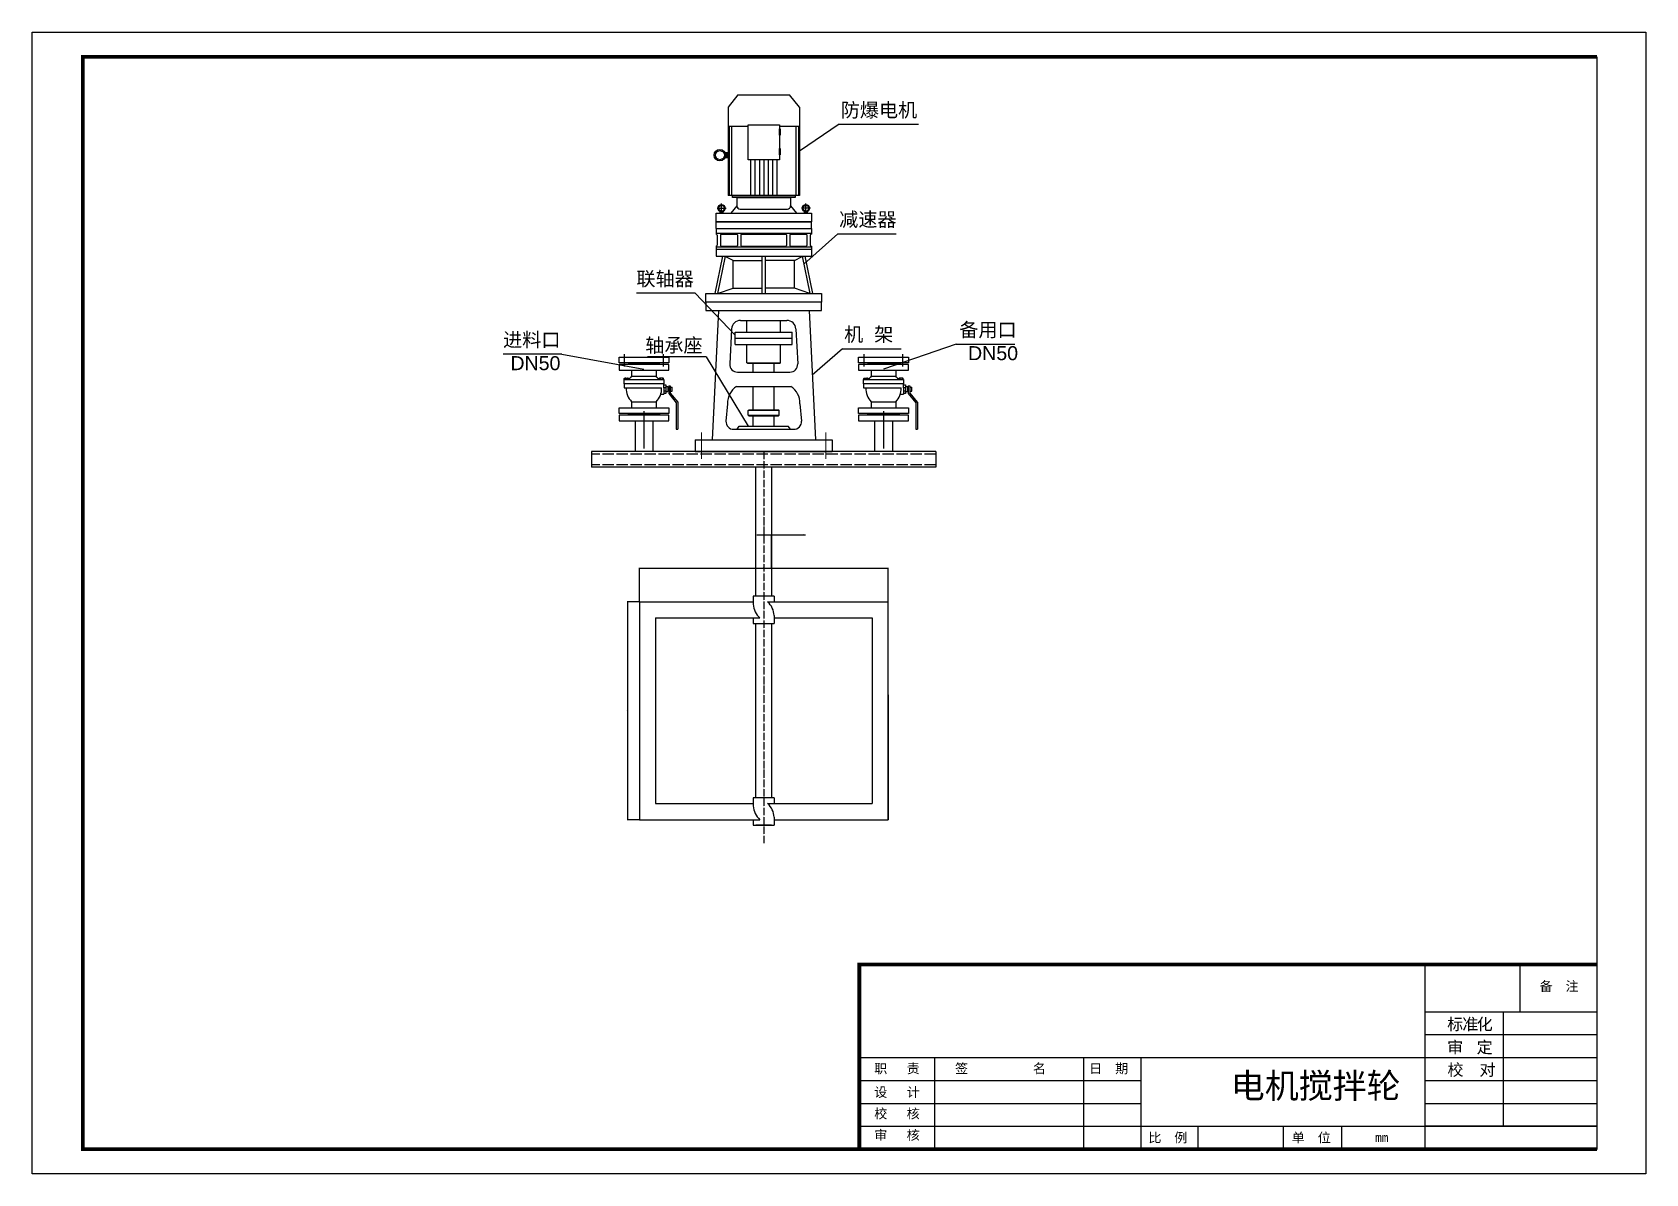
# Model space of a CAD drawing. Header units: millimetres. Extents: x 3260 to 8446, y 1055 to 4721.
import ezdxf

# ---------------------------------------------------------------- set-up
doc = ezdxf.new("R2010")
doc.units = ezdxf.units.MM
for name, pattern in [('ACAD_ISO02W100', [15, 12, -3]), ('ACAD_ISO04W100', [30, 24, -3, 0, -3]), ('ZXX-L', [3.28, 2.5, -0.3, 0.18, -0.3])]:
    doc.linetypes.add(name, pattern=pattern)
doc.layers.add('E 长中心线', color=3, linetype='ZXX-L', lineweight=18)
doc.layers.add('标注线', color=7, linetype='Continuous', lineweight=9)
for name, color, linetype in [('中心线', 1, 'ACAD_ISO04W100'), ('标注', 6, 'Continuous'), ('注释', 3, 'Continuous'), ('虚线', 7, 'ACAD_ISO02W100'), ('轴线', 1, 'ACAD_ISO04W100')]:
    doc.layers.add(name, color=color, linetype=linetype)
doc.styles.get("Standard").update_dxf_attribs({"font": 'arial.ttf'})
doc.styles.add('STYLE1', font='')
doc.styles.get('STYLE1').set_extended_font_data('FangSong_GB2312')
doc.dimstyles.new('ISO-25', dxfattribs={"dimtxt": 2.5, "dimasz": 2.5, "dimexe": 1.25, "dimexo": 0.625, "dimtad": 1, "dimtxsty": 'Standard', "dimcen": 2.5, "dimadec": 0, "dimazin": 0, "dimtfac": 1, "dimtmove": 0, "dimatfit": 3, "dimfxl": 0, "dimarcsym": 0})

# ---------------------------------------------------------------- blocks, each defined once
blk = doc.blocks.new('*D6')
at = {"layer": 'Defpoints', "color": 0, "transparency": 16777216}
for p in [(5636.1, 3106.7), (5586.1, 2996.5), (5636.1, 2999.2)]:
    blk.add_point(p, dxfattribs=at)
at = {"layer": '标注', "color": 0, "lineweight": -2, "transparency": 16777216}
for p, q in [((5586.1, 2997.1), (5586.1, 3107.9)), ((5588.6, 3106.7), (5633.6, 3106.7)), ((5636.1, 2999.9), (5636.1, 3107.9)), ((5636.1, 3106.7), (5745.5, 3106.7))]:
    blk.add_line(p, q, dxfattribs=at)
at = {"layer": '标注', "color": 0, "transparency": 16777216}
for points in [[(5588.6, 3107.1), (5588.6, 3106.2), (5586.1, 3106.7)], [(5633.6, 3107.1), (5633.6, 3106.2), (5636.1, 3106.7)]]:
    blk.add_solid(points, dxfattribs=at)
at = {"layer": '标注', "color": 0, "transparency": 16777216, "insert": (5741.8, 3108.6), "char_height": 2.5, "attachment_point": 5}
blk.add_mtext('%%C50', dxfattribs=at)
blk = doc.blocks.new('110')
for p, q in [((1360484.2, 699181.6), (1360452.6, 699142.1)), ((1360682.1, 699142.1), (1360650.5, 699181.6)), ((1360452.6, 699142.1), (1360452.6, 698859.1)), ((1360682.1, 699142.1), (1360682.1, 698859.1)), ((1360452.6, 699081.1), (1360516.9, 699081.1)), ((1360456, 699081.1), (1360456, 698859.1)), ((1360464.2, 699081.1), (1360464.2, 698859.1)), ((1360617.7, 699081.1), (1360682.1, 699081.1)), ((1360670.5, 699081.1), (1360670.5, 698859.1)), ((1360678.7, 699081.1), (1360678.7, 698859.1)), ((1360448.3, 698979.3), (1360448.3, 698997)), ((1360525.1, 698972.8), (1360525.1, 698859.1)), ((1360539.2, 698972.8), (1360539.2, 698859.1)), ((1360553.3, 698972.8), (1360553.3, 698859.1)), ((1360567.3, 698972.8), (1360567.3, 698859.1)), ((1360581.4, 698972.8), (1360581.4, 698859.1)), ((1360595.5, 698972.8), (1360595.5, 698859.1)), ((1360609.5, 698972.8), (1360609.5, 698859.1)), ((1360682.1, 698859.1), (1360452.6, 698859.1)), ((1360480.8, 698825.7), (1360461.8, 698801.9)), ((1360480.8, 698852.1), (1360480.8, 698825.7)), ((1360653.7, 698852.1), (1360653.7, 698825.7)), ((1360653.7, 698825.7), (1360672.7, 698801.9))]:
    blk.add_line(p, q)
at = {"linetype": 'Continuous', "lineweight": -3}
for p, q in [((1360484.2, 699181.6), (1360650.5, 699181.6)), ((1360480.8, 698852.1), (1360653.7, 698852.1)), ((1360413.9, 698686.1), (1360720.6, 698686.1))]:
    blk.add_line(p, q, dxfattribs=at)
at = {"color": 0}
for p, q in [((1360417.2, 698817.8), (1360446.3, 698817.8)), ((1360427.4, 698801.9), (1360427.4, 698804.2)), ((1360427.4, 698803.6), (1360436.2, 698803.6)), ((1360427.4, 698801.9), (1360436.2, 698801.9)), ((1360431.8, 698801.9), (1360431.8, 698833.2)), ((1360436.2, 698801.9), (1360436.2, 698804.2)), ((1360491.4, 698815.1), (1360643.2, 698815.1)), ((1360717.4, 698817.8), (1360688.3, 698817.8)), ((1360698.4, 698801.9), (1360698.4, 698804.2)), ((1360707.2, 698803.6), (1360698.4, 698803.6)), ((1360707.2, 698801.9), (1360698.4, 698801.9)), ((1360702.8, 698801.9), (1360702.8, 698833.2)), ((1360707.2, 698801.9), (1360707.2, 698804.2)), ((1360413.9, 698752.6), (1360413.9, 698774.5)), ((1360413.9, 698774.5), (1360720.6, 698774.5)), ((1360413.9, 698752.6), (1360413.9, 698734.5)), ((1360413.9, 698752.6), (1360720.6, 698752.6)), ((1360720.6, 698752.6), (1360720.6, 698774.5)), ((1360720.6, 698752.6), (1360720.6, 698734.5)), ((1360413.9, 698737.6), (1360720.6, 698737.6)), ((1360413.9, 698734.5), (1360414.2, 698734.5)), ((1360417.5, 698731.2), (1360417.5, 698699.6)), ((1360428.5, 698732.3), (1360428.5, 698698.5)), ((1360430.7, 698734.5), (1360481, 698734.5)), ((1360483.2, 698732.3), (1360483.2, 698698.5)), ((1360494.2, 698732.3), (1360494.2, 698698.5)), ((1360496.4, 698734.5), (1360638.2, 698734.5)), ((1360640.4, 698732.3), (1360640.4, 698698.5)), ((1360651.3, 698732.3), (1360651.3, 698698.5)), ((1360653.5, 698734.5), (1360703.9, 698734.5)), ((1360706.1, 698732.3), (1360706.1, 698698.5)), ((1360717, 698731.2), (1360717, 698699.6)), ((1360720.3, 698734.5), (1360720.6, 698734.5)), ((1360434.9, 698664.2), (1360410.2, 698543.7)), ((1360413.9, 698696.4), (1360414.2, 698696.4)), ((1360413.9, 698696.4), (1360413.9, 698686.1)), ((1360413.9, 698693.8), (1360720.6, 698693.8)), ((1360413.9, 698686.1), (1360413.9, 698664.2)), ((1360413.9, 698686.1), (1360720.6, 698686.1)), ((1360413.9, 698664.2), (1360720.6, 698664.2)), ((1360443.8, 698664.2), (1360419.1, 698543.7)), ((1360430.7, 698696.4), (1360481, 698696.4)), ((1360468.7, 698649.7), (1360443.4, 698662.5)), ((1360468.7, 698560.9), (1360468.7, 698649.7)), ((1360468.7, 698649.7), (1360561.8, 698649.7)), ((1360496.4, 698696.4), (1360638.2, 698696.4)), ((1360561.8, 698543.7), (1360561.8, 698664.2)), ((1360572.8, 698543.7), (1360572.8, 698664.2)), ((1360665.9, 698649.7), (1360572.8, 698649.7)), ((1360653.5, 698696.4), (1360703.9, 698696.4)), ((1360665.9, 698649.7), (1360691.1, 698662.5)), ((1360665.9, 698560.9), (1360665.9, 698649.7)), ((1360690.8, 698664.2), (1360715.4, 698543.7)), ((1360699.7, 698664.2), (1360724.4, 698543.7)), ((1360720.3, 698696.4), (1360720.6, 698696.4)), ((1360720.6, 698696.4), (1360720.6, 698686.1)), ((1360720.6, 698686.1), (1360720.6, 698664.2)), ((1360419.1, 698543.7), (1360468.7, 698560.9)), ((1360468.7, 698560.9), (1360561.8, 698560.9)), ((1360665.9, 698560.9), (1360572.8, 698560.9)), ((1360715.4, 698543.7), (1360665.9, 698560.9)), ((1360421.4, 698488.9), (1360401.4, 698074.3)), ((1360492.9, 698457.6), (1360641.7, 698457.6)), ((1360513.4, 698420.1), (1360513.4, 698457.6)), ((1360621.2, 698420.1), (1360621.2, 698457.6)), ((1360713.2, 698488.9), (1360733.2, 698074.3)), ((1360463.8, 698429.8), (1360458.1, 698317.5)), ((1360476, 698420.1), (1360658.5, 698420.1)), ((1360476, 698400.2), (1360476, 698420.1)), ((1360476, 698380.3), (1360476, 698400.2)), ((1360476, 698400.2), (1360658.5, 698400.2)), ((1360658.5, 698400.2), (1360658.5, 698420.1)), ((1360658.5, 698380.3), (1360658.5, 698400.2)), ((1360670.7, 698429.8), (1360676.4, 698317.5)), ((1360476, 698380.3), (1360658.5, 698380.3)), ((1360513.4, 698321.3), (1360513.4, 698380.3)), ((1360513.4, 698321.3), (1360513.4, 698367.3)), ((1360621.2, 698321.3), (1360621.2, 698380.3)), ((1360621.2, 698321.3), (1360621.2, 698367.3)), ((1360483, 698291.5), (1360651.6, 698291.5)), ((1360513.4, 698321.3), (1360515, 698319.7)), ((1360513.4, 698321.3), (1360621.2, 698321.3)), ((1360515, 698319.7), (1360619.5, 698319.7)), ((1360515, 698319.7), (1360619.5, 698319.7)), ((1360533.3, 698291.5), (1360533.3, 698319.7)), ((1360601.3, 698291.5), (1360601.3, 698319.7)), ((1360621.2, 698321.3), (1360619.5, 698319.7)), ((1360479.9, 698245.5), (1360654.7, 698245.5)), ((1360533.3, 698170.1), (1360533.3, 698245.5)), ((1360601.3, 698170.1), (1360601.3, 698245.5)), ((1360450.8, 698189.7), (1360445.9, 698133.5)), ((1360683.7, 698189.7), (1360688.7, 698133.5)), ((1360517.5, 698167.6), (1360520, 698170.1)), ((1360517.5, 698153.5), (1360517.5, 698167.6)), ((1360617.1, 698167.6), (1360517.5, 698167.6)), ((1360517.5, 698153.5), (1360520, 698151)), ((1360517.5, 698153.5), (1360617.1, 698153.5)), ((1360520, 698170.1), (1360614.6, 698170.1)), ((1360520, 698151), (1360614.6, 698151)), ((1360533.3, 698117.7), (1360533.3, 698151)), ((1360601.3, 698117.7), (1360601.3, 698151)), ((1360617.1, 698167.6), (1360614.6, 698170.1)), ((1360617.1, 698153.5), (1360614.6, 698151)), ((1360617.1, 698153.5), (1360617.1, 698167.6)), ((1360470.7, 698107.6), (1360663.8, 698107.6)), ((1360481.6, 698107.6), (1360488.5, 698117.7)), ((1360488.5, 698117.7), (1360646.1, 698117.7)), ((1360653, 698107.6), (1360646.1, 698117.7)), ((1360347.3, 698074.3), (1360347.3, 698035.9)), ((1360347.3, 698074.3), (1360787.3, 698074.3)), ((1360347.3, 698035.9), (1360787.3, 698035.9)), ((1360787.3, 698074.3), (1360787.3, 698035.9))]:
    blk.add_line(p, q, dxfattribs=at)
for points in [[(1360516.9, 699086.1), (1360617.7, 699086.1), (1360617.7, 698972.8), (1360516.9, 698972.8)], [(1360617.7, 699072.5), (1360620.4, 699072.5), (1360620.4, 699052.5), (1360617.7, 699052.5)], [(1360617.7, 699009.4), (1360620.4, 699009.4), (1360620.4, 698989.4), (1360617.7, 698989.4)], [(1360444.8, 698997), (1360451.8, 698997), (1360451.8, 698979.3), (1360444.8, 698979.3)], [(1360466.6, 698859.1), (1360668, 698859.1), (1360668, 698852.1), (1360466.6, 698852.1)], [(1360413.9, 698801.9), (1360720.6, 698801.9), (1360720.6, 698774.5), (1360413.9, 698774.5)]]:
    blk.add_lwpolyline(points, close=True)
at = {"linetype": 'Continuous', "lineweight": -3}
for points in [[(1360381.4, 698543.7), (1360753.1, 698543.7), (1360753.1, 698516.3), (1360381.4, 698516.3)], [(1360381.4, 698488.9), (1360753.1, 698488.9), (1360753.1, 698516.3), (1360381.4, 698516.3)]]:
    blk.add_lwpolyline(points, close=True, dxfattribs=at)
for radius in [18.4, 14.5]:
    blk.add_circle((1360426.3, 698988.2), radius)
at = {"color": 0}
for centre, radius in [((1360431.8, 698817.8), 11.8), ((1360431.8, 698817.8), 9.12), ((1360702.8, 698817.8), 11.8), ((1360702.8, 698817.8), 9.12)]:
    blk.add_circle(centre, radius, dxfattribs=at)
for centre, radius, start, end in [((1360423, 698804.2), 4.38, 0, 57.2084), ((1360440.5, 698804.2), 4.38, 122.7916, 180), ((1360491.4, 698825.7), 10.5, 180, 270), ((1360643.2, 698825.7), 10.5, 270, 0), ((1360694, 698804.2), 4.38, 0, 57.2084), ((1360711.5, 698804.2), 4.38, 122.7916, 180), ((1360414.2, 698731.2), 3.29, 0, 90), ((1360414.2, 698699.6), 3.29, 270, 0), ((1360430.7, 698732.3), 2.19, 90, 180), ((1360430.7, 698698.5), 2.19, 180, 270), ((1360481, 698732.3), 2.19, 0, 90), ((1360481, 698698.5), 2.19, 270, 0), ((1360496.4, 698732.3), 2.19, 90, 180), ((1360496.4, 698698.5), 2.19, 180, 270), ((1360638.2, 698732.3), 2.19, 0, 90), ((1360638.2, 698698.5), 2.19, 270, 0), ((1360653.5, 698732.3), 2.19, 90, 180), ((1360653.5, 698698.5), 2.19, 180, 270), ((1360703.9, 698732.3), 2.19, 0, 90), ((1360703.9, 698698.5), 2.19, 270, 0), ((1360720.3, 698731.2), 3.29, 90, 180), ((1360720.3, 698699.6), 3.29, 180, 270), ((1360492.9, 698428.6), 29, 90, 177.553), ((1360641.7, 698428.6), 29, 2.447, 90), ((1360483, 698316.4), 24.9, 177.553, 270), ((1360651.6, 698316.4), 24.9, 270, 2.447), ((1360516, 698191.2), 65.2, 123.6957, 181.3187), ((1360618.5, 698191.2), 65.2, 358.6813, 56.3043), ((1360470.7, 698132.5), 24.9, 177.553, 270), ((1360663.8, 698132.5), 24.9, 270, 2.447)]:
    blk.add_arc(centre, radius, start, end, dxfattribs=at)
at = {"layer": 'E 长中心线', "color": 1, "ltscale": 50}
for p, q in [((1360367.3, 698012.5), (1360367.3, 698097.2)), ((1360767.3, 698012.5), (1360767.3, 698097.2))]:
    blk.add_line(p, q, dxfattribs=at)
blk = doc.blocks.new('*D7')
at = {"layer": 'Defpoints', "color": 0, "transparency": 16777216}
for p in [(5211.5, 2892.2), (5173.4, 2192.2), (5211.5, 2192.2)]:
    blk.add_point(p, dxfattribs=at)
at = {"layer": '标注', "color": 0, "lineweight": -2, "transparency": 16777216}
for p, q in [((5210.9, 2892.2), (5172.1, 2892.2)), ((5173.4, 2889.7), (5173.4, 2194.7)), ((5210.9, 2192.2), (5172.1, 2192.2))]:
    blk.add_line(p, q, dxfattribs=at)
at = {"layer": '标注', "color": 0, "transparency": 16777216}
for points in [[(5172.9, 2889.7), (5173.8, 2889.7), (5173.4, 2892.2)], [(5172.9, 2194.7), (5173.8, 2194.7), (5173.4, 2192.2)]]:
    blk.add_solid(points, dxfattribs=at)
at = {"layer": '标注', "color": 0, "transparency": 16777216, "insert": (5171.5, 2542.2), "char_height": 2.5, "attachment_point": 5, "rotation": 90}
blk.add_mtext('700', dxfattribs=at)
blk = doc.blocks.new('*D8')
at = {"layer": 'Defpoints', "color": 0, "transparency": 16777216}
for p in [(6011.5, 3000.1), (5211.5, 2892.2), (6011.5, 2892.2)]:
    blk.add_point(p, dxfattribs=at)
at = {"layer": '标注', "color": 0, "lineweight": -2, "transparency": 16777216}
for p, q in [((5211.5, 2892.9), (5211.5, 3001.4)), ((5214, 3000.1), (6009, 3000.1)), ((6011.5, 2892.9), (6011.5, 3001.4))]:
    blk.add_line(p, q, dxfattribs=at)
at = {"layer": '标注', "color": 0, "transparency": 16777216}
for points in [[(5214, 3000.5), (5214, 2999.7), (5211.5, 3000.1)], [(6009, 3000.5), (6009, 2999.7), (6011.5, 3000.1)]]:
    blk.add_solid(points, dxfattribs=at)
at = {"layer": '标注', "color": 0, "transparency": 16777216, "insert": (5611.5, 3002), "char_height": 2.5, "attachment_point": 5}
blk.add_mtext('{\\fISOCPEUR|b0|i0|c0|p34;%%C}800', dxfattribs=at)

msp = doc.modelspace()

# ---------------------------------------------------------------- linework, layer by layer
for p, q in [((8289.398, 1133.916), (8289.398, 4642.583)), ((5146.195, 3677.896), (5306.195, 3677.896)), ((5146.195, 3659.896), (5146.195, 3677.896)), ((5306.195, 3659.896), (5146.195, 3659.896)), ((5306.195, 3653.896), (5146.195, 3653.896)), ((5146.195, 3653.896), (5146.195, 3635.896)), ((5146.195, 3635.896), (5306.195, 3635.896)), ((5163.695, 3677.896), (5163.695, 3677.896)), ((5163.695, 3635.896), (5163.695, 3635.896)), ((5186.721, 3635.896), (5186.721, 3616.418)), ((5265.669, 3635.896), (5265.669, 3616.418)), ((5306.195, 3677.896), (5306.195, 3659.896)), ((5306.195, 3635.896), (5306.195, 3653.896)), ((5916.076, 3677.896), (6076.076, 3677.896)), ((5916.076, 3659.896), (5916.076, 3677.896)), ((6076.076, 3659.896), (5916.076, 3659.896)), ((6076.076, 3653.896), (5916.076, 3653.896)), ((5916.076, 3653.896), (5916.076, 3635.896)), ((5916.076, 3635.896), (6076.076, 3635.896)), ((5933.576, 3677.896), (5933.576, 3677.896)), ((5933.576, 3635.896), (5933.576, 3635.896)), ((5956.602, 3635.896), (5956.602, 3616.418)), ((6035.55, 3635.896), (6035.55, 3616.418)), ((6076.076, 3677.896), (6076.076, 3659.896)), ((6076.076, 3635.896), (6076.076, 3653.896)), ((5166.726, 3609.535), (5166.726, 3607.093)), ((5173.628, 3609.535), (5173.628, 3607.093)), ((5186.721, 3616.418), (5265.669, 3616.418)), ((5278.763, 3609.535), (5278.763, 3607.093)), ((5285.665, 3609.535), (5285.665, 3607.093)), ((5290.274, 3589.246), (5296.589, 3589.246)), ((5290.274, 3580.906), (5296.589, 3580.906)), ((5290.274, 3578.888), (5290.274, 3559.383)), ((5296.589, 3589.246), (5296.589, 3561.626)), ((5296.589, 3583.181), (5302.838, 3583.181)), ((5302.838, 3583.181), (5302.838, 3567.69)), ((5302.838, 3580.029), (5305.908, 3580.029)), ((5305.908, 3585.433), (5305.908, 3560.643)), ((5305.908, 3585.433), (5310.908, 3585.433)), ((5310.908, 3585.433), (5310.908, 3562.452)), ((5310.908, 3582.022), (5317.233, 3582.022)), ((5317.233, 3568.85), (5317.233, 3582.022)), ((5936.606, 3609.535), (5936.606, 3607.093)), ((5943.508, 3609.535), (5943.508, 3607.093)), ((5956.602, 3616.418), (6035.55, 3616.418)), ((6048.643, 3609.535), (6048.643, 3607.093)), ((6055.545, 3609.535), (6055.545, 3607.093)), ((6060.154, 3589.246), (6066.47, 3589.246)), ((6060.154, 3580.906), (6066.47, 3580.906)), ((6060.154, 3578.888), (6060.154, 3559.383)), ((6066.47, 3589.246), (6066.47, 3561.626)), ((6066.47, 3583.181), (6072.718, 3583.181)), ((6072.718, 3583.181), (6072.718, 3567.69)), ((6072.718, 3580.029), (6075.789, 3580.029)), ((6075.789, 3585.433), (6075.789, 3560.643)), ((6075.789, 3585.433), (6080.789, 3585.433)), ((6080.789, 3585.433), (6080.789, 3562.452)), ((6080.789, 3582.022), (6087.113, 3582.022)), ((6087.113, 3568.85), (6087.113, 3582.022)), ((5186.721, 3534.819), (5186.721, 3515.43)), ((5186.721, 3534.819), (5265.669, 3534.819)), ((5265.669, 3535.031), (5265.669, 3515.43)), ((5280.594, 3559.383), (5290.274, 3559.383)), ((5290.274, 3569.966), (5296.589, 3569.966)), ((5296.589, 3561.626), (5290.274, 3561.626)), ((5296.589, 3567.69), (5302.838, 3567.69)), ((5302.838, 3570.842), (5305.908, 3570.842)), ((5305.908, 3560.643), (5330.078, 3531.621)), ((5310.908, 3568.85), (5317.233, 3568.85)), ((5310.908, 3562.452), (5334.846, 3533.709)), ((5330.078, 3531.621), (5330.078, 3446.559)), ((5335.078, 3533.069), (5335.078, 3446.559)), ((5956.602, 3534.819), (5956.602, 3515.43)), ((5956.602, 3534.819), (6035.55, 3534.819)), ((6035.55, 3535.031), (6035.55, 3515.43)), ((6050.475, 3559.383), (6060.154, 3559.383)), ((6060.154, 3569.966), (6066.47, 3569.966)), ((6066.47, 3561.626), (6060.154, 3561.626)), ((6066.47, 3567.69), (6072.718, 3567.69)), ((6072.718, 3570.842), (6075.789, 3570.842)), ((6075.789, 3560.643), (6099.958, 3531.621)), ((6080.789, 3568.85), (6087.113, 3568.85)), ((6080.789, 3562.452), (6104.727, 3533.709)), ((6099.958, 3531.621), (6099.958, 3446.559)), ((6104.958, 3533.069), (6104.958, 3446.559)), ((5146.195, 3515.43), (5306.195, 3515.43)), ((5146.195, 3497.43), (5146.195, 3515.43)), ((5306.195, 3497.43), (5146.195, 3497.43)), ((5306.195, 3491.43), (5146.195, 3491.43)), ((5146.195, 3491.43), (5146.195, 3473.43)), ((5163.695, 3515.43), (5163.695, 3515.43)), ((5306.195, 3515.43), (5306.195, 3497.43)), ((5306.195, 3473.43), (5306.195, 3491.43)), ((5916.076, 3515.43), (6076.076, 3515.43)), ((5916.076, 3497.43), (5916.076, 3515.43)), ((6076.076, 3497.43), (5916.076, 3497.43)), ((6076.076, 3491.43), (5916.076, 3491.43)), ((5916.076, 3491.43), (5916.076, 3473.43)), ((5933.576, 3515.43), (5933.576, 3515.43)), ((6076.076, 3515.43), (6076.076, 3497.43)), ((6076.076, 3473.43), (6076.076, 3491.43)), ((5146.195, 3473.43), (5306.195, 3473.43)), ((5163.695, 3473.43), (5163.695, 3473.43)), ((5197.695, 3473.43), (5197.695, 3374.361)), ((5254.695, 3473.43), (5254.695, 3374.361)), ((5330.078, 3446.559), (5335.078, 3446.559)), ((5916.076, 3473.43), (6076.076, 3473.43)), ((5933.576, 3473.43), (5933.576, 3473.43)), ((5967.576, 3473.43), (5967.576, 3374.361)), ((6024.576, 3473.43), (6024.576, 3374.361)), ((6099.958, 3446.559), (6104.958, 3446.559)), ((6164.136, 3374.361), (5058.136, 3374.361)), ((5058.136, 3374.361), (5058.136, 3324.361)), ((5611.136, 3374.361), (5636.136, 3374.361)), ((6164.136, 3374.361), (6164.136, 3324.361)), ((6164.136, 3324.361), (5058.136, 3324.361)), ((5586.136, 2910.124), (5586.136, 3324.361)), ((5636.136, 3324.361), (5636.136, 2910.124)), ((5577.48, 2910.124), (5577.48, 2884.466)), ((5644.791, 2910.124), (5577.48, 2910.124)), ((5644.791, 2910.124), (5644.791, 2892.242)), ((5211.489, 2892.242), (5211.489, 2192.242)), ((5211.489, 2892.242), (5577.48, 2892.242)), ((5623.725, 2892.242), (6011.489, 2892.242)), ((6011.489, 2192.242), (6011.489, 2892.242)), ((5263.592, 2840.139), (5263.592, 2244.346)), ((5263.592, 2840.139), (5598.546, 2840.139)), ((5577.48, 2840.139), (5577.48, 2822.257)), ((5577.48, 2822.257), (5644.791, 2822.257)), ((5586.136, 2262.227), (5586.136, 2822.257)), ((5636.136, 2822.257), (5636.136, 2262.227)), ((5644.791, 2847.915), (5644.791, 2822.257)), ((5644.791, 2840.139), (5959.386, 2840.139)), ((5959.386, 2840.139), (5959.386, 2244.346)), ((6011.489, 2593.364), (6011.489, 2192.242)), ((5263.592, 2244.346), (5577.48, 2244.346)), ((5577.48, 2262.227), (5577.48, 2236.569)), ((5644.791, 2262.227), (5577.48, 2262.227)), ((5623.725, 2244.346), (5959.386, 2244.346)), ((5644.791, 2262.227), (5644.791, 2244.346)), ((5211.489, 2192.242), (5598.546, 2192.242)), ((5577.48, 2192.242), (5577.48, 2174.361)), ((5644.791, 2200.019), (5644.791, 2174.361)), ((5644.791, 2192.242), (6011.489, 2192.242)), ((5577.48, 2174.361), (5644.791, 2174.361)), ((5636.136, 2174.361), (5586.136, 2174.361)), ((7737.316, 1575.27), (8289.398, 1575.27))]:
    msp.add_line(p, q)
at = {"color": 0}
msp.add_line((5471.136, 3374.361), (5751.136, 3374.361), dxfattribs=at)
at = {"linetype": 'Continuous', "lineweight": -3}
for p, q in [((5912.091, 1727.291), (8289.398, 1727.291)), ((5912.447, 1727.291), (8289.398, 1727.291)), ((5912.447, 1727.291), (8289.755, 1727.291)), ((7737.316, 1133.916), (7737.316, 1727.288)), ((8041.951, 1575.27), (8041.951, 1727.291)), ((7988.789, 1207.475), (7988.789, 1575.27)), ((8289.398, 1501.711), (7737.316, 1501.711)), ((5924.621, 1428.152), (8289.398, 1428.152)), ((6160.843, 1133.916), (6160.843, 1428.152)), ((6640.079, 1133.916), (6640.079, 1428.152)), ((6823.977, 1133.916), (6823.977, 1428.152)), ((5924.621, 1354.593), (6823.977, 1354.593)), ((7737.316, 1354.593), (8289.398, 1354.593)), ((5924.46, 1281.034), (6823.977, 1281.034)), ((7737.316, 1281.034), (8289.398, 1281.034)), ((5924.46, 1207.475), (6823.977, 1207.475)), ((6823.977, 1207.475), (8289.398, 1207.475)), ((7006.453, 1208.426), (7006.453, 1133.916)), ((7280.646, 1208.426), (7280.646, 1133.916)), ((7467.69, 1208.426), (7467.69, 1133.916)), ((8289.398, 1207.475), (7737.316, 1207.475)), ((5924.434, 1133.916), (8289.398, 1133.916))]:
    msp.add_line(p, q, dxfattribs=at)
at = {"lineweight": -3}
msp.add_lwpolyline([(3260.466, 4721.38), (8445.605, 4721.38), (8445.605, 1055.12), (3260.466, 1055.12)], close=True, dxfattribs=at)
at = {"linetype": 'Continuous', "lineweight": -3, "const_width": 12.26}
for points in [[(8289.398, 4642.583), (3423.008, 4642.583), (3423.008, 1133.916)], [(8289.398, 1133.916), (3423.008, 1133.916), (3423.008, 4642.583)], [(5912.447, 1727.281), (8289.398, 1727.291)], [(5918.487, 1727.281), (5918.487, 1133.916)]]:
    msp.add_lwpolyline(points, dxfattribs=at)
for points in [[(5176.195, 3659.896), (5176.195, 3656.896), (5276.195, 3656.896), (5276.195, 3659.896)], [(5176.195, 3653.896), (5176.195, 3656.896), (5276.195, 3656.896), (5276.195, 3653.896)], [(5946.076, 3659.896), (5946.076, 3656.896), (6046.076, 3656.896), (6046.076, 3659.896)], [(5946.076, 3653.896), (5946.076, 3656.896), (6046.076, 3656.896), (6046.076, 3653.896)], [(5290.274, 3578.888), (5290.274, 3592.491), (5162.117, 3592.491), (5162.117, 3578.888), (5282.871, 3578.888)], [(6060.154, 3578.888), (6060.154, 3592.491), (5931.997, 3592.491), (5931.997, 3578.888), (6052.752, 3578.888)], [(5176.195, 3497.43), (5176.195, 3494.43), (5276.195, 3494.43), (5276.195, 3497.43)], [(5176.195, 3491.43), (5176.195, 3494.43), (5276.195, 3494.43), (5276.195, 3491.43)], [(5946.076, 3497.43), (5946.076, 3494.43), (6046.076, 3494.43), (6046.076, 3497.43)], [(5946.076, 3491.43), (5946.076, 3494.43), (6046.076, 3494.43), (6046.076, 3491.43)]]:
    msp.add_lwpolyline(points)
for points in [[(5162.117, 3606.093), (5290.274, 3606.093), (5290.274, 3592.491), (5162.117, 3592.491)], [(5164.132, 3610.535), (5176.222, 3610.535), (5177.222, 3609.535), (5177.222, 3607.093), (5176.222, 3606.093), (5164.132, 3606.093), (5163.132, 3607.093), (5163.132, 3609.535)], [(5288.259, 3610.535), (5276.169, 3610.535), (5275.169, 3609.535), (5275.169, 3607.093), (5276.169, 3606.093), (5288.259, 3606.093), (5289.259, 3607.093), (5289.259, 3609.535)], [(5931.997, 3606.093), (6060.154, 3606.093), (6060.154, 3592.491), (5931.997, 3592.491)], [(5934.012, 3610.535), (5946.102, 3610.535), (5947.102, 3609.535), (5947.102, 3607.093), (5946.102, 3606.093), (5934.012, 3606.093), (5933.012, 3607.093), (5933.012, 3609.535)], [(6058.139, 3610.535), (6046.049, 3610.535), (6045.049, 3609.535), (6045.049, 3607.093), (6046.049, 3606.093), (6058.139, 3606.093), (6059.139, 3607.093), (6059.139, 3609.535)]]:
    msp.add_lwpolyline(points, close=True)
for centre, radius, start, end in [((5165.726, 3609.535), 1, 0, 90), ((5165.726, 3607.093), 1, 270, 0), ((5167.726, 3609.535), 1, 90, 180), ((5167.726, 3607.093), 1, 180, 270), ((5226.195, 3575.619), 56.77, 176.697973, 225.946366), ((5172.628, 3609.535), 1, 0, 90), ((5172.628, 3607.093), 1, 270, 0), ((5174.628, 3609.535), 1, 90, 180), ((5174.628, 3607.093), 1, 180, 270), ((5226.195, 3575.618), 56.77, 134.053634, 147.533436), ((5226.195, 3575.618), 56.77, 32.466564, 45.946366), ((5226.195, 3575.619), 56.77, 314.053634, 3.302027), ((5277.763, 3609.535), 1, 360, 90), ((5277.763, 3607.093), 1, 270, 360), ((5279.763, 3609.535), 1, 90, 180), ((5279.763, 3607.093), 1, 180, 270), ((5284.665, 3609.535), 1, 360, 90), ((5284.665, 3607.093), 1, 270, 360), ((5286.665, 3609.535), 1, 90, 180), ((5286.665, 3607.093), 1, 180, 270), ((5935.606, 3609.535), 1, 0, 90), ((5935.606, 3607.093), 1, 270, 0), ((5937.606, 3609.535), 1, 90, 180), ((5937.606, 3607.093), 1, 180, 270), ((5996.076, 3575.619), 56.77, 176.697973, 225.946366), ((5942.508, 3609.535), 1, 0, 90), ((5942.508, 3607.093), 1, 270, 0), ((5944.508, 3609.535), 1, 90, 180), ((5944.508, 3607.093), 1, 180, 270), ((5996.076, 3575.618), 56.77, 134.053634, 147.533436), ((5996.076, 3575.618), 56.77, 32.466564, 45.946366), ((5996.076, 3575.619), 56.77, 314.053634, 3.302027), ((6047.643, 3609.535), 1, 360, 90), ((6047.643, 3607.093), 1, 270, 360), ((6049.643, 3609.535), 1, 90, 180), ((6049.643, 3607.093), 1, 180, 270), ((6054.545, 3609.535), 1, 360, 90), ((6054.545, 3607.093), 1, 270, 360), ((6056.545, 3609.535), 1, 90, 180), ((6056.545, 3607.093), 1, 180, 270), ((5334.078, 3533.069), 1, 0, 39.788581), ((6103.958, 3533.069), 1, 0, 39.788581), ((5642.832, 2888.354), 65.467, 183.404911, 227.432491), ((5579.439, 2844.027), 65.467, 3.404911, 47.432491), ((5642.832, 2240.458), 65.467, 183.404911, 227.432491), ((5579.439, 2196.131), 65.467, 3.404911, 47.432491)]:
    msp.add_arc(centre, radius, start, end)
at = {"layer": '中心线', "ltscale": 5}
for p, q in [((5226.195, 3504.642), (5226.195, 3374.361)), ((5996.076, 3504.642), (5996.076, 3374.361))]:
    msp.add_line(p, q, dxfattribs=at)
at = {"layer": '中心线'}
msp.add_line((5611.136, 3374.361), (5611.136, 2117.16), dxfattribs=at)
at = {"layer": '注释'}
for p, q in [((5853.838, 4425.765), (5725.917, 4339.099)), ((5853.838, 4425.765), (6108.257, 4425.765)), ((5848.752, 4074.42), (5740.042, 3976.196)), ((5848.752, 4074.42), (6037.154, 4074.42)), ((5391.145, 3883.829), (5202.743, 3883.829)), ((5391.145, 3883.829), (5519.878, 3748.652)), ((4962.657, 3687.754), (4774.254, 3687.754)), ((4962.657, 3687.754), (5226.195, 3639.244)), ((5864.722, 3705.132), (5767.043, 3620.099)), ((5864.722, 3705.132), (6053.124, 3705.132)), ((6229.957, 3719.902), (5996.076, 3639.244)), ((6229.957, 3719.902), (6418.359, 3719.902)), ((5426.265, 3678.827), (5237.862, 3678.827)), ((5426.265, 3678.827), (5561.358, 3456.182))]:
    msp.add_line(p, q, dxfattribs=at)
at = {"layer": '虚线', "color": 2, "ltscale": 3}
for p, q in [((6164.136, 3366.361), (5058.136, 3366.361)), ((6164.136, 3332.361), (5058.136, 3332.361))]:
    msp.add_line(p, q, dxfattribs=at)
at = {"layer": '轴线', "ltscale": 5}
for p, q in [((5163.695, 3647.615), (5163.695, 3687.089)), ((5288.695, 3647.615), (5288.695, 3687.089)), ((5933.576, 3647.615), (5933.576, 3687.089)), ((6058.576, 3647.615), (6058.576, 3687.089))]:
    msp.add_line(p, q, dxfattribs=at)

# ---------------------------------------------------------------- block references
at = {"linetype": 'Continuous', "lineweight": -3}
msp.add_blockref('110', (-1354956.144, -694661.501), dxfattribs=at)

# ---------------------------------------------------------------- texts
at = {"linetype": 'Continuous', "lineweight": -3, "char_height": 30.64964, "attachment_point": 1}
for s, insert, width in [('{\\fSimSun|b0|i0|c134|p54;备  注}', (8104.594, 1672.479), 410.52998), ('{\\fSimSun|b0|i0|c134|p54;职   责}', (5966.32, 1408.405), 283.58211), ('{\\fSimSun|b0|i0|c134|p54;签          名}', (6225.898, 1408.405), 356.97555), ('{\\fSimSun|b0|i0|c134|p54;日  期}', (6656.864, 1408.405), 283.58211), ('{\\fSimSun|b0|i0|c134|p54;设   计   }', (5966.32, 1332.403), 283.58211), ('{\\fSimSun|b0|i0|c134|p54;校   核   }', (5966.32, 1263.401), 283.58211), ('{\\fSimSun|b0|i0|c134|p54;审   核   }', (5966.32, 1194.65), 283.58211), ('{\\fSimSun|b0|i0|c134|p54;比  例}', (6847.38, 1186.412), 283.58211), ('{\\fSimSun|b0|i0|c134|p54;单  位}', (7308.133, 1186.412), 283.58211), ('{\\fSimSun|b0|i0|c134|p2;mm}', (7576.357, 1187.153), 283.58211)]:
    msp.add_mtext(s, dxfattribs=dict(at, insert=insert, width=width))
at = {"layer": '标注', "insert": (7112.187, 1377.801), "char_height": 80, "attachment_point": 1}
msp.add_mtext_dynamic_manual_height_columns('{\\fSimSun|b0|i0|c134|p34;\\C0;电机搅拌轮}', width=913.33857, gutter_width=12.5, heights=[0], dxfattribs=at)
at = {"layer": '标注线', "color": 7, "ltscale": 0.13, "attachment_point": 1, "style": 'STYLE1'}
for s, insert, char_height, width in [('标', (7807.476, 1554.344), 37.736, 47.23771), ('准', (7855.992, 1554.344), 37.736, 47.23771), ('化', (7902.399, 1554.344), 37.736, 47.23771), ('审', (7807.476, 1480.12), 37.736, 47.23771), ('定', (7902.399, 1480.12), 37.736, 47.23771), ('校  对', (7808.504, 1407.767), 37.7359, 190.2792)]:
    msp.add_mtext(s, dxfattribs=dict(at, insert=insert, char_height=char_height, width=width))
at = {"layer": '注释', "char_height": 45}
for s, width, insert, attachment_point in [('防爆电机', 451.97245, (5858.713, 4494.126), 1), ('减速器', 451.97245, (5853.628, 4142.782), 1), ('联轴器', 451.97245, (5386.27, 3952.191), 3), ('\\pi4.9036;备用口\\P\\pi32.904;DN50', 188.80723, (6234.832, 3788.264), 1), ('进料口\\PDN50', 188.80723, (4957.781, 3756.116), 3), ('轴承座', 451.97245, (5414.548, 3738.327), 3), ('机  架', 451.97245, (5869.598, 3773.494), 1)]:
    msp.add_mtext_dynamic_manual_height_columns(s, width=width, gutter_width=12.5, heights=[0], dxfattribs=dict(at, insert=insert, attachment_point=attachment_point))

# ---------------------------------------------------------------- dimensions: what is measured, and where the dimension line sits
at = {"layer": '标注'}
for base, p1, p2, text, picture, middle in [((5636.136, 3106.657), (5586.136, 2996.473), (5636.136, 2999.226), '%%C<>', '*D6', (5741.761, 3106.657)), ((6011.489, 3000.114), (5211.489, 2892.242), (6011.489, 2892.242), '{\\fISOCPEUR|b0|i0|c0|p34;%%C}<>', '*D8', (5611.489, 3000.114))]:
    dim = msp.add_linear_dim(base=base, p1=p1, p2=p2, text=text, dimstyle='ISO-25', dxfattribs=at)
    dim.commit()
    dim.dimension.update_dxf_attribs({"geometry": picture, "text_midpoint": middle, "dimtype": 160})
dim = msp.add_linear_dim(base=(5173.353, 2192.242), p1=(5211.489, 2892.242), p2=(5211.489, 2192.242), angle=90, dimstyle='ISO-25', dxfattribs=at)
dim.commit()
dim.dimension.update_dxf_attribs({"geometry": '*D7', "text_midpoint": (5171.451, 2542.242)})

doc.saveas('drawing.dxf')
